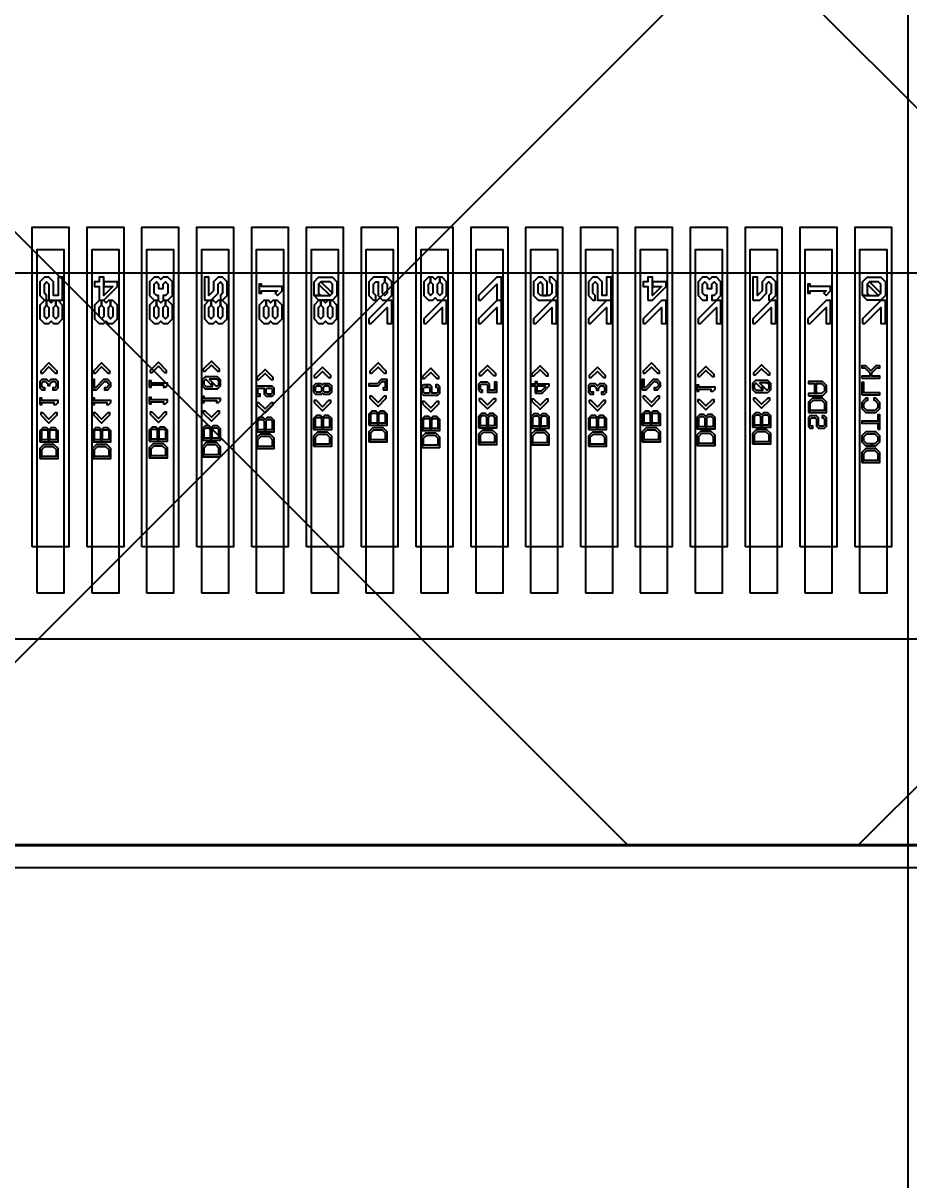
# Model space of a CAD drawing. Header units: millimetres. Extents: x 1040 to 3675, y 249 to 975.
# Drawn here: x 3305.156 to 3307.094, y 854.471 to 857.002 of the extents above; entities that cross this region are included whole.
import ezdxf

# ---------------------------------------------------------------- set-up
doc = ezdxf.new("R2010")
doc.units = ezdxf.units.MM
doc.linetypes.add('CENTER', pattern=[50.8, 31.75, -6.35, 6.35, -6.35])
for name, color, linetype in [('BL', 6, 'Continuous'), ('dim', 3, 'Continuous'), ('FPC', 33, 'Continuous'), ('LCD', 5, 'Continuous')]:
    doc.layers.add(name, color=color, linetype=linetype)
doc.styles.add('DIM', font='techl___.ttf')
doc.styles.add('宋体', font='')
doc.styles.get('宋体').set_extended_font_data('SimSun')
doc.dimstyles.new('MODULE', dxfattribs={"dimscale": 0, "dimtxt": 1.5, "dimasz": 1.7, "dimexe": 0.3, "dimexo": 0.8, "dimgap": 0.2, "dimtad": 0, "dimzin": 3, "dimdsep": 46, "dimtxsty": '宋体', "dimcen": 1, "dimclrd": 3, "dimclre": 3, "dimclrt": 3, "dimazin": 0, "dimtfac": 1, "dimtmove": 0, "dimatfit": 0, "dimfxl": 1, "dimlwd": -1, "dimlwe": -1, "dimarcsym": 0})

# ---------------------------------------------------------------- blocks, each defined once
blk = doc.blocks.new('de')
at = {"layer": 'LCD', "color": 1}
blk.add_lwpolyline([(53.0447, 128.0883), (38.7164, 128.0883, 0.197623), (29.1945, 118.2785), (29.1945, 104.9381, 0.164832), (36.687, 96.1683), (55.0742, 96.1683, 0.164367), (62.5545, 104.908), (62.5545, 118.3087, 0.197153)], format="xyb", close=True, dxfattribs=at)
at = {"layer": 'LCD'}
for points in [[(43.9654, 96.3693), (43.9654, 97.0693), (44.0454, 97.0693), (44.0454, 96.3693), (43.9654, 96.3693)], [(44.0854, 96.3693), (44.0854, 97.0693), (44.1654, 97.0693), (44.1654, 96.3693), (44.0854, 96.3693)], [(44.2054, 96.3693), (44.2054, 97.0693), (44.2854, 97.0693), (44.2854, 96.3693), (44.2054, 96.3693)], [(44.3254, 96.3693), (44.3254, 97.0693), (44.4054, 97.0693), (44.4054, 96.3693), (44.3254, 96.3693)], [(44.4454, 96.3693), (44.4454, 97.0693), (44.5254, 97.0693), (44.5254, 96.3693), (44.4454, 96.3693)], [(44.5654, 96.3693), (44.5654, 97.0693), (44.6454, 97.0693), (44.6454, 96.3693), (44.5654, 96.3693)], [(44.6854, 96.3693), (44.6854, 97.0693), (44.7654, 97.0693), (44.7654, 96.3693), (44.6854, 96.3693)], [(44.8054, 96.3693), (44.8054, 97.0693), (44.8854, 97.0693), (44.8854, 96.3693), (44.8054, 96.3693)], [(44.9254, 96.3693), (44.9254, 97.0693), (45.0054, 97.0693), (45.0054, 96.3693), (44.9254, 96.3693)], [(45.0454, 96.3693), (45.0454, 97.0693), (45.1254, 97.0693), (45.1254, 96.3693), (45.0454, 96.3693)], [(45.1654, 96.3693), (45.1654, 97.0693), (45.2454, 97.0693), (45.2454, 96.3693), (45.1654, 96.3693)], [(45.2854, 96.3693), (45.2854, 97.0693), (45.3654, 97.0693), (45.3654, 96.3693), (45.2854, 96.3693)], [(45.4054, 96.3693), (45.4054, 97.0693), (45.4854, 97.0693), (45.4854, 96.3693), (45.4054, 96.3693)], [(45.5254, 96.3693), (45.5254, 97.0693), (45.6054, 97.0693), (45.6054, 96.3693), (45.5254, 96.3693)], [(45.6454, 96.3693), (45.6454, 97.0693), (45.7254, 97.0693), (45.7254, 96.3693), (45.6454, 96.3693)], [(45.7654, 96.3693), (45.7654, 97.0693), (45.8454, 97.0693), (45.8454, 96.3693), (45.7654, 96.3693)], [(43.9919, 96.9096), (43.9969, 96.9096), (43.9969, 96.9196), (43.9919, 96.9246), (43.9919, 96.9446), (43.9969, 96.9496), (44.0019, 96.9446), (44.0019, 96.9096), (44.0319, 96.9096), (44.0319, 96.9596), (44.0219, 96.9596), (44.0219, 96.9196), (44.0119, 96.9196), (44.0119, 96.9496), (44.0019, 96.9596), (43.9919, 96.9596), (43.9819, 96.9496), (43.9819, 96.9196), (43.9919, 96.9096)], [(44.1119, 96.9096), (44.1219, 96.9096), (44.1519, 96.9396), (44.1519, 96.9496), (44.1219, 96.9496), (44.1219, 96.9396), (44.1419, 96.9396), (44.1219, 96.9196), (44.1219, 96.9596), (44.1119, 96.9596), (44.1119, 96.9496), (44.1019, 96.9496), (44.1019, 96.9396), (44.1119, 96.9396), (44.1119, 96.9096)], [(44.2319, 96.9096), (44.2419, 96.9096), (44.2419, 96.9196), (44.2369, 96.9196), (44.2319, 96.9246), (44.2319, 96.9446), (44.2369, 96.9496), (44.2419, 96.9446), (44.2419, 96.9346), (44.2519, 96.9346), (44.2519, 96.9446), (44.2569, 96.9496), (44.2619, 96.9446), (44.2619, 96.9246), (44.2569, 96.9196), (44.2519, 96.9196), (44.2519, 96.9096), (44.2619, 96.9096), (44.2719, 96.9196), (44.2719, 96.9496), (44.2619, 96.9596), (44.2519, 96.9596), (44.2469, 96.9546), (44.2419, 96.9596), (44.2319, 96.9596), (44.2219, 96.9496), (44.2219, 96.9196), (44.2319, 96.9096)], [(44.3419, 96.9096), (44.3569, 96.9096), (44.3719, 96.9246), (44.3719, 96.9446), (44.3769, 96.9496), (44.3819, 96.9446), (44.3819, 96.9246), (44.3769, 96.9196), (44.3769, 96.9096), (44.3819, 96.9096), (44.3919, 96.9196), (44.3919, 96.9496), (44.3819, 96.9596), (44.3719, 96.9596), (44.3619, 96.9496), (44.3619, 96.9296), (44.3519, 96.9196), (44.3519, 96.9596), (44.3419, 96.9596), (44.3419, 96.9096)], [(44.5019, 96.9196), (44.5119, 96.9296), (44.5119, 96.9396), (44.4669, 96.9396), (44.4669, 96.9446), (44.4619, 96.9446), (44.4619, 96.9246), (44.4669, 96.9246), (44.4669, 96.9296), (44.5019, 96.9296), (44.4969, 96.9246), (44.5019, 96.9196)], [(44.5819, 96.9196), (44.5819, 96.9496), (44.5919, 96.9596), (44.6219, 96.9596), (44.6319, 96.9496), (44.6319, 96.9196), (44.6219, 96.9096), (44.5919, 96.9096), (44.5819, 96.9196), (44.6169, 96.9196), (44.6219, 96.9246), (44.6219, 96.9446), (44.6169, 96.9496), (44.5969, 96.9496), (44.5919, 96.9446), (44.5919, 96.9246), (44.5969, 96.9196), (44.5819, 96.9196)], [(44.6169, 96.9196), (44.6219, 96.9246), (44.5969, 96.9496), (44.5919, 96.9446), (44.6169, 96.9196)], [(44.7119, 96.9096), (44.7169, 96.9096), (44.7169, 96.9196), (44.7119, 96.9246), (44.7119, 96.9446), (44.7169, 96.9496), (44.7219, 96.9496), (44.7219, 96.9196), (44.7319, 96.9096), (44.7419, 96.9096), (44.7519, 96.9196), (44.7519, 96.9496), (44.7419, 96.9596), (44.7369, 96.9596), (44.7369, 96.9496), (44.7419, 96.9446), (44.7419, 96.9246), (44.7369, 96.9196), (44.7319, 96.9246), (44.7319, 96.9446), (44.7369, 96.9496), (44.7369, 96.9596), (44.7119, 96.9596), (44.7019, 96.9496), (44.7019, 96.9196), (44.7119, 96.9096)], [(44.8319, 96.9096), (44.8419, 96.9096), (44.8469, 96.9146), (44.8519, 96.9096), (44.8619, 96.9096), (44.8719, 96.9196), (44.8719, 96.9496), (44.8619, 96.9596), (44.8569, 96.9596), (44.8569, 96.9496), (44.8619, 96.9446), (44.8619, 96.9246), (44.8569, 96.9196), (44.8519, 96.9246), (44.8519, 96.9446), (44.8569, 96.9496), (44.8569, 96.9596), (44.8519, 96.9596), (44.8469, 96.9546), (44.8419, 96.9596), (44.8369, 96.9596), (44.8369, 96.9496), (44.8419, 96.9446), (44.8419, 96.9246), (44.8369, 96.9196), (44.8319, 96.9246), (44.8319, 96.9446), (44.8369, 96.9496), (44.8369, 96.9596), (44.8319, 96.9596), (44.8219, 96.9496), (44.8219, 96.9196), (44.8319, 96.9096)], [(44.9419, 96.9096), (44.9469, 96.9096), (44.9819, 96.9446), (44.9819, 96.9096), (44.9919, 96.9096), (44.9919, 96.9596), (44.9819, 96.9596), (44.9419, 96.9196), (44.9419, 96.9096)], [(45.0719, 96.9096), (45.1019, 96.9096), (45.1119, 96.9196), (45.1119, 96.9496), (45.1019, 96.9596), (45.0969, 96.9596), (45.0969, 96.9496), (45.1019, 96.9446), (45.1019, 96.9246), (45.0969, 96.9196), (45.0769, 96.9196), (45.0719, 96.9246), (45.0719, 96.9446), (45.0769, 96.9496), (45.0819, 96.9446), (45.0819, 96.9196), (45.0919, 96.9196), (45.0919, 96.9496), (45.0819, 96.9596), (45.0719, 96.9596), (45.0619, 96.9496), (45.0619, 96.9196), (45.0719, 96.9096)], [(45.1919, 96.9096), (45.1969, 96.9096), (45.1969, 96.9196), (45.1919, 96.9246), (45.1919, 96.9446), (45.1969, 96.9496), (45.2019, 96.9446), (45.2019, 96.9096), (45.2319, 96.9096), (45.2319, 96.9596), (45.2219, 96.9596), (45.2219, 96.9196), (45.2119, 96.9196), (45.2119, 96.9496), (45.2019, 96.9596), (45.1919, 96.9596), (45.1819, 96.9496), (45.1819, 96.9196), (45.1919, 96.9096)], [(45.3119, 96.9096), (45.3219, 96.9096), (45.3519, 96.9396), (45.3519, 96.9496), (45.3219, 96.9496), (45.3219, 96.9396), (45.3419, 96.9396), (45.3219, 96.9196), (45.3219, 96.9596), (45.3119, 96.9596), (45.3119, 96.9496), (45.3019, 96.9496), (45.3019, 96.9396), (45.3119, 96.9396), (45.3119, 96.9096)], [(45.4319, 96.9096), (45.4419, 96.9096), (45.4419, 96.9196), (45.4369, 96.9196), (45.4319, 96.9246), (45.4319, 96.9446), (45.4369, 96.9496), (45.4419, 96.9446), (45.4419, 96.9346), (45.4519, 96.9346), (45.4519, 96.9446), (45.4569, 96.9496), (45.4619, 96.9446), (45.4619, 96.9246), (45.4569, 96.9196), (45.4519, 96.9196), (45.4519, 96.9096), (45.4619, 96.9096), (45.4719, 96.9196), (45.4719, 96.9496), (45.4619, 96.9596), (45.4519, 96.9596), (45.4469, 96.9546), (45.4419, 96.9596), (45.4319, 96.9596), (45.4219, 96.9496), (45.4219, 96.9196), (45.4319, 96.9096)], [(45.5419, 96.9096), (45.5569, 96.9096), (45.5719, 96.9246), (45.5719, 96.9446), (45.5769, 96.9496), (45.5819, 96.9446), (45.5819, 96.9246), (45.5769, 96.9196), (45.5769, 96.9096), (45.5819, 96.9096), (45.5919, 96.9196), (45.5919, 96.9496), (45.5819, 96.9596), (45.5719, 96.9596), (45.5619, 96.9496), (45.5619, 96.9296), (45.5519, 96.9196), (45.5519, 96.9596), (45.5419, 96.9596), (45.5419, 96.9096)], [(45.7019, 96.9196), (45.7119, 96.9296), (45.7119, 96.9396), (45.6669, 96.9396), (45.6669, 96.9446), (45.6619, 96.9446), (45.6619, 96.9246), (45.6669, 96.9246), (45.6669, 96.9296), (45.7019, 96.9296), (45.6969, 96.9246), (45.7019, 96.9196)], [(45.7819, 96.9196), (45.7819, 96.9496), (45.7919, 96.9596), (45.8219, 96.9596), (45.8319, 96.9496), (45.8319, 96.9196), (45.8219, 96.9096), (45.7919, 96.9096), (45.7819, 96.9196), (45.8169, 96.9196), (45.8219, 96.9246), (45.8219, 96.9446), (45.8169, 96.9496), (45.7969, 96.9496), (45.7919, 96.9446), (45.7919, 96.9246), (45.7969, 96.9196), (45.7819, 96.9196)], [(45.8169, 96.9196), (45.8219, 96.9246), (45.7969, 96.9496), (45.7919, 96.9446), (45.8169, 96.9196)], [(43.9919, 96.8586), (44.0019, 96.8586), (44.0069, 96.8636), (44.0119, 96.8586), (44.0219, 96.8586), (44.0319, 96.8686), (44.0319, 96.8986), (44.0219, 96.9086), (44.0169, 96.9086), (44.0169, 96.8986), (44.0219, 96.8936), (44.0219, 96.8736), (44.0169, 96.8686), (44.0119, 96.8736), (44.0119, 96.8936), (44.0169, 96.8986), (44.0169, 96.9086), (44.0119, 96.9086), (44.0069, 96.9036), (44.0019, 96.9086), (43.9969, 96.9086), (43.9969, 96.8986), (44.0019, 96.8936), (44.0019, 96.8736), (43.9969, 96.8686), (43.9919, 96.8736), (43.9919, 96.8936), (43.9969, 96.8986), (43.9969, 96.9086), (43.9919, 96.9086), (43.9819, 96.8986), (43.9819, 96.8686), (43.9919, 96.8586)], [(44.1119, 96.8586), (44.1219, 96.8586), (44.1269, 96.8636), (44.1319, 96.8586), (44.1419, 96.8586), (44.1519, 96.8686), (44.1519, 96.8986), (44.1419, 96.9086), (44.1369, 96.9086), (44.1369, 96.8986), (44.1419, 96.8936), (44.1419, 96.8736), (44.1369, 96.8686), (44.1319, 96.8736), (44.1319, 96.8936), (44.1369, 96.8986), (44.1369, 96.9086), (44.1319, 96.9086), (44.1269, 96.9036), (44.1219, 96.9086), (44.1169, 96.9086), (44.1169, 96.8986), (44.1219, 96.8936), (44.1219, 96.8736), (44.1169, 96.8686), (44.1119, 96.8736), (44.1119, 96.8936), (44.1169, 96.8986), (44.1169, 96.9086), (44.1119, 96.9086), (44.1019, 96.8986), (44.1019, 96.8686), (44.1119, 96.8586)], [(44.2319, 96.8586), (44.2419, 96.8586), (44.2469, 96.8636), (44.2519, 96.8586), (44.2619, 96.8586), (44.2719, 96.8686), (44.2719, 96.8986), (44.2619, 96.9086), (44.2569, 96.9086), (44.2569, 96.8986), (44.2619, 96.8936), (44.2619, 96.8736), (44.2569, 96.8686), (44.2519, 96.8736), (44.2519, 96.8936), (44.2569, 96.8986), (44.2569, 96.9086), (44.2519, 96.9086), (44.2469, 96.9036), (44.2419, 96.9086), (44.2369, 96.9086), (44.2369, 96.8986), (44.2419, 96.8936), (44.2419, 96.8736), (44.2369, 96.8686), (44.2319, 96.8736), (44.2319, 96.8936), (44.2369, 96.8986), (44.2369, 96.9086), (44.2319, 96.9086), (44.2219, 96.8986), (44.2219, 96.8686), (44.2319, 96.8586)], [(44.3519, 96.8586), (44.3619, 96.8586), (44.3669, 96.8636), (44.3719, 96.8586), (44.3819, 96.8586), (44.3919, 96.8686), (44.3919, 96.8986), (44.3819, 96.9086), (44.3769, 96.9086), (44.3769, 96.8986), (44.3819, 96.8936), (44.3819, 96.8736), (44.3769, 96.8686), (44.3719, 96.8736), (44.3719, 96.8936), (44.3769, 96.8986), (44.3769, 96.9086), (44.3719, 96.9086), (44.3669, 96.9036), (44.3619, 96.9086), (44.3569, 96.9086), (44.3569, 96.8986), (44.3619, 96.8936), (44.3619, 96.8736), (44.3569, 96.8686), (44.3519, 96.8736), (44.3519, 96.8936), (44.3569, 96.8986), (44.3569, 96.9086), (44.3519, 96.9086), (44.3419, 96.8986), (44.3419, 96.8686), (44.3519, 96.8586)], [(44.4719, 96.8586), (44.4819, 96.8586), (44.4869, 96.8636), (44.4919, 96.8586), (44.5019, 96.8586), (44.5119, 96.8686), (44.5119, 96.8986), (44.5019, 96.9086), (44.4969, 96.9086), (44.4969, 96.8986), (44.5019, 96.8936), (44.5019, 96.8736), (44.4969, 96.8686), (44.4919, 96.8736), (44.4919, 96.8936), (44.4969, 96.8986), (44.4969, 96.9086), (44.4919, 96.9086), (44.4869, 96.9036), (44.4819, 96.9086), (44.4769, 96.9086), (44.4769, 96.8986), (44.4819, 96.8936), (44.4819, 96.8736), (44.4769, 96.8686), (44.4719, 96.8736), (44.4719, 96.8936), (44.4769, 96.8986), (44.4769, 96.9086), (44.4719, 96.9086), (44.4619, 96.8986), (44.4619, 96.8686), (44.4719, 96.8586)], [(44.5919, 96.8586), (44.6019, 96.8586), (44.6069, 96.8636), (44.6119, 96.8586), (44.6219, 96.8586), (44.6319, 96.8686), (44.6319, 96.8986), (44.6219, 96.9086), (44.6169, 96.9086), (44.6169, 96.8986), (44.6219, 96.8936), (44.6219, 96.8736), (44.6169, 96.8686), (44.6119, 96.8736), (44.6119, 96.8936), (44.6169, 96.8986), (44.6169, 96.9086), (44.6119, 96.9086), (44.6069, 96.9036), (44.6019, 96.9086), (44.5969, 96.9086), (44.5969, 96.8986), (44.6019, 96.8936), (44.6019, 96.8736), (44.5969, 96.8686), (44.5919, 96.8736), (44.5919, 96.8936), (44.5969, 96.8986), (44.5969, 96.9086), (44.5919, 96.9086), (44.5819, 96.8986), (44.5819, 96.8686), (44.5919, 96.8586)], [(44.7019, 96.8586), (44.7069, 96.8586), (44.7419, 96.8936), (44.7419, 96.8586), (44.7519, 96.8586), (44.7519, 96.9086), (44.7419, 96.9086), (44.7019, 96.8686), (44.7019, 96.8586)], [(44.8219, 96.8586), (44.8269, 96.8586), (44.8619, 96.8936), (44.8619, 96.8586), (44.8719, 96.8586), (44.8719, 96.9086), (44.8619, 96.9086), (44.8219, 96.8686), (44.8219, 96.8586)], [(44.9419, 96.8586), (44.9469, 96.8586), (44.9819, 96.8936), (44.9819, 96.8586), (44.9919, 96.8586), (44.9919, 96.9086), (44.9819, 96.9086), (44.9419, 96.8686), (44.9419, 96.8586)], [(45.0619, 96.8586), (45.0669, 96.8586), (45.1019, 96.8936), (45.1019, 96.8586), (45.1119, 96.8586), (45.1119, 96.9086), (45.1019, 96.9086), (45.0619, 96.8686), (45.0619, 96.8586)], [(45.1819, 96.8586), (45.1869, 96.8586), (45.2219, 96.8936), (45.2219, 96.8586), (45.2319, 96.8586), (45.2319, 96.9086), (45.2219, 96.9086), (45.1819, 96.8686), (45.1819, 96.8586)], [(45.3019, 96.8586), (45.3069, 96.8586), (45.3419, 96.8936), (45.3419, 96.8586), (45.3519, 96.8586), (45.3519, 96.9086), (45.3419, 96.9086), (45.3019, 96.8686), (45.3019, 96.8586)], [(45.4219, 96.8586), (45.4269, 96.8586), (45.4619, 96.8936), (45.4619, 96.8586), (45.4719, 96.8586), (45.4719, 96.9086), (45.4619, 96.9086), (45.4219, 96.8686), (45.4219, 96.8586)], [(45.5419, 96.8586), (45.5469, 96.8586), (45.5819, 96.8936), (45.5819, 96.8586), (45.5919, 96.8586), (45.5919, 96.9086), (45.5819, 96.9086), (45.5419, 96.8686), (45.5419, 96.8586)], [(45.6619, 96.8586), (45.6669, 96.8586), (45.7019, 96.8936), (45.7019, 96.8586), (45.7119, 96.8586), (45.7119, 96.9086), (45.7019, 96.9086), (45.6619, 96.8686), (45.6619, 96.8586)], [(45.7819, 96.8586), (45.7869, 96.8586), (45.8219, 96.8936), (45.8219, 96.8586), (45.8319, 96.8586), (45.8319, 96.9086), (45.8219, 96.9086), (45.7819, 96.8686), (45.7819, 96.8586)], [(43.9839, 96.7498), (43.9884, 96.7498), (44.0019, 96.7633), (44.0152, 96.7498), (44.0197, 96.7498), (44.0197, 96.7543), (44.0019, 96.7721), (43.9839, 96.7543), (43.9839, 96.7498)], [(44.0992, 96.7498), (44.1037, 96.7498), (44.1172, 96.7633), (44.1304, 96.7498), (44.1349, 96.7498), (44.1349, 96.7543), (44.1172, 96.7721), (44.0992, 96.7543), (44.0992, 96.7498)], [(44.2232, 96.7513), (44.2277, 96.7513), (44.2412, 96.7648), (44.2544, 96.7513), (44.2589, 96.7513), (44.2589, 96.7558), (44.2412, 96.7736), (44.2232, 96.7558), (44.2232, 96.7513)], [(44.3392, 96.7538), (44.3437, 96.7538), (44.3572, 96.7673), (44.3704, 96.7538), (44.3749, 96.7538), (44.3749, 96.7583), (44.3572, 96.7761), (44.3392, 96.7583), (44.3392, 96.7538)], [(44.5824, 96.7403), (44.5869, 96.7403), (44.6004, 96.7536), (44.6137, 96.7403), (44.6182, 96.7403), (44.6182, 96.7448), (44.6004, 96.7626), (44.5824, 96.7448), (44.5824, 96.7403)], [(44.7039, 96.7498), (44.7084, 96.7498), (44.7219, 96.7631), (44.7352, 96.7498), (44.7397, 96.7498), (44.7397, 96.7543), (44.7219, 96.7721), (44.7039, 96.7543), (44.7039, 96.7498)], [(44.9434, 96.7443), (44.9479, 96.7443), (44.9614, 96.7576), (44.9747, 96.7443), (44.9792, 96.7443), (44.9792, 96.7488), (44.9614, 96.7666), (44.9434, 96.7488), (44.9434, 96.7443)], [(45.0584, 96.7436), (45.0629, 96.7436), (45.0764, 96.7568), (45.0897, 96.7436), (45.0942, 96.7436), (45.0942, 96.7481), (45.0764, 96.7658), (45.0584, 96.7481), (45.0584, 96.7436)], [(45.1839, 96.7403), (45.1884, 96.7403), (45.2019, 96.7536), (45.2152, 96.7403), (45.2197, 96.7403), (45.2197, 96.7448), (45.2019, 96.7626), (45.1839, 96.7448), (45.1839, 96.7403)], [(45.3017, 96.7498), (45.3062, 96.7498), (45.3197, 96.7631), (45.3329, 96.7498), (45.3374, 96.7498), (45.3374, 96.7543), (45.3197, 96.7721), (45.3017, 96.7543), (45.3017, 96.7498)], [(45.4212, 96.7421), (45.4257, 96.7421), (45.4392, 96.7553), (45.4524, 96.7421), (45.4569, 96.7421), (45.4569, 96.7466), (45.4392, 96.7643), (45.4212, 96.7466), (45.4212, 96.7421)], [(45.5429, 96.7458), (45.5474, 96.7458), (45.5609, 96.7591), (45.5742, 96.7458), (45.5787, 96.7458), (45.5787, 96.7503), (45.5609, 96.7681), (45.5429, 96.7503), (45.5429, 96.7458)], [(45.7799, 96.7388), (45.8199, 96.7388), (45.8199, 96.7433), (45.8019, 96.7433), (45.8019, 96.7501), (45.8132, 96.7611), (45.8199, 96.7611), (45.8199, 96.7656), (45.8109, 96.7656), (45.7999, 96.7546), (45.7887, 96.7656), (45.7799, 96.7656), (45.7799, 96.7611), (45.7864, 96.7611), (45.7977, 96.7501), (45.7977, 96.7433), (45.7799, 96.7433), (45.7799, 96.7388)], [(43.9862, 96.7133), (43.9929, 96.7133), (43.9929, 96.7178), (43.9884, 96.7178), (43.9862, 96.7201), (43.9862, 96.7288), (43.9884, 96.7311), (43.9952, 96.7311), (43.9997, 96.7266), (43.9997, 96.7223), (44.0039, 96.7223), (44.0039, 96.7266), (44.0084, 96.7311), (44.0152, 96.7311), (44.0174, 96.7288), (44.0174, 96.7201), (44.0152, 96.7178), (44.0107, 96.7178), (44.0107, 96.7133), (44.0174, 96.7133), (44.0219, 96.7178), (44.0219, 96.7311), (44.0174, 96.7356), (44.0062, 96.7356), (44.0019, 96.7311), (43.9974, 96.7356), (43.9862, 96.7356), (43.9819, 96.7311), (43.9819, 96.7178), (43.9862, 96.7133)], [(44.0972, 96.7133), (44.1059, 96.7133), (44.1237, 96.7311), (44.1282, 96.7311), (44.1327, 96.7266), (44.1327, 96.7223), (44.1282, 96.7178), (44.1237, 96.7178), (44.1237, 96.7133), (44.1304, 96.7133), (44.1372, 96.7201), (44.1372, 96.7288), (44.1304, 96.7356), (44.1214, 96.7356), (44.1037, 96.7178), (44.1014, 96.7178), (44.1014, 96.7356), (44.0972, 96.7356), (44.0972, 96.7133)], [(44.3372, 96.7218), (44.3437, 96.7151), (44.3704, 96.7151), (44.3772, 96.7218), (44.3772, 96.7351), (44.3727, 96.7396), (44.3727, 96.7241), (44.3687, 96.7201), (44.3592, 96.7296), (44.3592, 96.7196), (44.3459, 96.7196), (44.3414, 96.7241), (44.3414, 96.7328), (44.3449, 96.7363), (44.3592, 96.7218), (44.3592, 96.7296), (44.3537, 96.7351), (44.3537, 96.7373), (44.3682, 96.7373), (44.3727, 96.7328), (44.3727, 96.7396), (44.3704, 96.7418), (44.3437, 96.7418), (44.3372, 96.7351), (44.3372, 96.7218)], [(44.4569, 96.7356), (44.4614, 96.7356), (44.4749, 96.7488), (44.4882, 96.7356), (44.4927, 96.7356), (44.4927, 96.7401), (44.4749, 96.7578), (44.4569, 96.7401), (44.4569, 96.7356)], [(44.7329, 96.7133), (44.7419, 96.7133), (44.7419, 96.7356), (44.7284, 96.7356), (44.7197, 96.7266), (44.7019, 96.7266), (44.7019, 96.7221), (44.7219, 96.7221), (44.7307, 96.7311), (44.7374, 96.7311), (44.7374, 96.7178), (44.7329, 96.7178), (44.7329, 96.7133)], [(44.8192, 96.7381), (44.8237, 96.7381), (44.8372, 96.7513), (44.8504, 96.7381), (44.8549, 96.7381), (44.8549, 96.7426), (44.8372, 96.7603), (44.8192, 96.7426), (44.8192, 96.7381)], [(45.2997, 96.7133), (45.3084, 96.7133), (45.3262, 96.7311), (45.3307, 96.7311), (45.3352, 96.7266), (45.3352, 96.7221), (45.3307, 96.7178), (45.3262, 96.7178), (45.3262, 96.7133), (45.3329, 96.7133), (45.3397, 96.7201), (45.3397, 96.7288), (45.3329, 96.7356), (45.3239, 96.7356), (45.3062, 96.7178), (45.3039, 96.7178), (45.3039, 96.7356), (45.2997, 96.7356), (45.2997, 96.7133)], [(44.2212, 96.7193), (44.2254, 96.7193), (44.2254, 96.7238), (44.2522, 96.7238), (44.2522, 96.7193), (44.2567, 96.7193), (44.2612, 96.7238), (44.2612, 96.7281), (44.2254, 96.7281), (44.2254, 96.7326), (44.2212, 96.7326), (44.2212, 96.7193)], [(44.4592, 96.6991), (44.4637, 96.6991), (44.4637, 96.7036), (44.4614, 96.7036), (44.4592, 96.7058), (44.4592, 96.7146), (44.4614, 96.7168), (44.4727, 96.7168), (44.4727, 96.7036), (44.4769, 96.6991), (44.4859, 96.6991), (44.4859, 96.7036), (44.4792, 96.7036), (44.4769, 96.7058), (44.4769, 96.7146), (44.4792, 96.7168), (44.4882, 96.7168), (44.4904, 96.7146), (44.4904, 96.7058), (44.4882, 96.7036), (44.4859, 96.7036), (44.4859, 96.6991), (44.4904, 96.6991), (44.4949, 96.7036), (44.4949, 96.7168), (44.4904, 96.7213), (44.4592, 96.7213), (44.4549, 96.7168), (44.4549, 96.7036), (44.4592, 96.6991)], [(44.5804, 96.7083), (44.5847, 96.7038), (44.5982, 96.7038), (44.6004, 96.7061), (44.6024, 96.7038), (44.6159, 96.7038), (44.6204, 96.7083), (44.6204, 96.7216), (44.6159, 96.7261), (44.6092, 96.7261), (44.6092, 96.7216), (44.6137, 96.7216), (44.6159, 96.7193), (44.6159, 96.7106), (44.6137, 96.7083), (44.6047, 96.7083), (44.6024, 96.7106), (44.6024, 96.7193), (44.6047, 96.7216), (44.6092, 96.7216), (44.6092, 96.7261), (44.6024, 96.7261), (44.6004, 96.7238), (44.5982, 96.7261), (44.5914, 96.7261), (44.5914, 96.7216), (44.5959, 96.7216), (44.5982, 96.7193), (44.5982, 96.7106), (44.5959, 96.7083), (44.5869, 96.7083), (44.5847, 96.7106), (44.5847, 96.7193), (44.5869, 96.7216), (44.5914, 96.7216), (44.5914, 96.7261), (44.5847, 96.7261), (44.5804, 96.7216), (44.5804, 96.7083)], [(44.8172, 96.7061), (44.8214, 96.7016), (44.8527, 96.7016), (44.8572, 96.7061), (44.8572, 96.7193), (44.8527, 96.7238), (44.8482, 96.7238), (44.8482, 96.7193), (44.8504, 96.7193), (44.8527, 96.7171), (44.8527, 96.7083), (44.8504, 96.7061), (44.8392, 96.7061), (44.8392, 96.7193), (44.8349, 96.7238), (44.8282, 96.7238), (44.8282, 96.7193), (44.8327, 96.7193), (44.8349, 96.7171), (44.8349, 96.7083), (44.8327, 96.7061), (44.8237, 96.7061), (44.8214, 96.7083), (44.8214, 96.7171), (44.8237, 96.7193), (44.8282, 96.7193), (44.8282, 96.7238), (44.8214, 96.7238), (44.8172, 96.7193), (44.8172, 96.7061)], [(44.9414, 96.7123), (44.9457, 96.7078), (44.9502, 96.7078), (44.9502, 96.7123), (44.9479, 96.7123), (44.9457, 96.7146), (44.9457, 96.7233), (44.9479, 96.7256), (44.9592, 96.7256), (44.9614, 96.7233), (44.9614, 96.7078), (44.9814, 96.7078), (44.9814, 96.7301), (44.9769, 96.7301), (44.9769, 96.7123), (44.9657, 96.7123), (44.9657, 96.7256), (44.9614, 96.7301), (44.9457, 96.7301), (44.9414, 96.7256), (44.9414, 96.7123)], [(45.0652, 96.7058), (45.0807, 96.7058), (45.0964, 96.7216), (45.0964, 96.7258), (45.0697, 96.7258), (45.0697, 96.7303), (45.0652, 96.7303), (45.0652, 96.7258), (45.0564, 96.7258), (45.0564, 96.7216), (45.0652, 96.7216), (45.0652, 96.7103), (45.0697, 96.7103), (45.0697, 96.7216), (45.0874, 96.7216), (45.0874, 96.7193), (45.0784, 96.7103), (45.0652, 96.7103), (45.0652, 96.7058)], [(45.1862, 96.7038), (45.1929, 96.7038), (45.1929, 96.7083), (45.1884, 96.7083), (45.1862, 96.7106), (45.1862, 96.7193), (45.1884, 96.7216), (45.1952, 96.7216), (45.1997, 96.7171), (45.1997, 96.7126), (45.2039, 96.7126), (45.2039, 96.7171), (45.2084, 96.7216), (45.2152, 96.7216), (45.2174, 96.7193), (45.2174, 96.7106), (45.2152, 96.7083), (45.2107, 96.7083), (45.2107, 96.7038), (45.2174, 96.7038), (45.2219, 96.7083), (45.2219, 96.7216), (45.2174, 96.7261), (45.2062, 96.7261), (45.2019, 96.7216), (45.1974, 96.7261), (45.1862, 96.7261), (45.1819, 96.7216), (45.1819, 96.7083), (45.1862, 96.7038)], [(45.4192, 96.7101), (45.4234, 96.7101), (45.4234, 96.7143), (45.4502, 96.7143), (45.4502, 96.7101), (45.4547, 96.7101), (45.4592, 96.7143), (45.4592, 96.7188), (45.4234, 96.7188), (45.4234, 96.7233), (45.4192, 96.7233), (45.4192, 96.7101)], [(45.5409, 96.7138), (45.5474, 96.7071), (45.5742, 96.7071), (45.5809, 96.7138), (45.5809, 96.7271), (45.5764, 96.7316), (45.5764, 96.7161), (45.5724, 96.7121), (45.5629, 96.7216), (45.5629, 96.7116), (45.5497, 96.7116), (45.5452, 96.7161), (45.5452, 96.7248), (45.5487, 96.7281), (45.5629, 96.7138), (45.5629, 96.7216), (45.5574, 96.7271), (45.5574, 96.7293), (45.5719, 96.7293), (45.5764, 96.7248), (45.5764, 96.7316), (45.5742, 96.7338), (45.5474, 96.7338), (45.5409, 96.7271), (45.5409, 96.7138)], [(45.6632, 96.7003), (45.6942, 96.7003), (45.7032, 96.7091), (45.7032, 96.7226), (45.6942, 96.7313), (45.6632, 96.7313), (45.6632, 96.7271), (45.6764, 96.7271), (45.6764, 96.7048), (45.6809, 96.7048), (45.6809, 96.7271), (45.6919, 96.7271), (45.6987, 96.7203), (45.6987, 96.7113), (45.6919, 96.7048), (45.6632, 96.7048), (45.6632, 96.7003)], [(45.7799, 96.7023), (45.8199, 96.7023), (45.8199, 96.7068), (45.7842, 96.7068), (45.7842, 96.7291), (45.7799, 96.7291), (45.7799, 96.7023)], [(43.9819, 96.6813), (43.9862, 96.6813), (43.9862, 96.6856), (44.0129, 96.6856), (44.0129, 96.6813), (44.0174, 96.6813), (44.0219, 96.6856), (44.0219, 96.6901), (43.9862, 96.6901), (43.9862, 96.6946), (43.9819, 96.6946), (43.9819, 96.6813)], [(44.0972, 96.6813), (44.1014, 96.6813), (44.1014, 96.6856), (44.1282, 96.6856), (44.1282, 96.6813), (44.1327, 96.6813), (44.1372, 96.6856), (44.1372, 96.6901), (44.1014, 96.6901), (44.1014, 96.6946), (44.0972, 96.6946), (44.0972, 96.6813)], [(44.2212, 96.6828), (44.2254, 96.6828), (44.2254, 96.6871), (44.2522, 96.6871), (44.2522, 96.6828), (44.2567, 96.6828), (44.2612, 96.6871), (44.2612, 96.6916), (44.2254, 96.6916), (44.2254, 96.6961), (44.2212, 96.6961), (44.2212, 96.6828)], [(44.3372, 96.6853), (44.3414, 96.6853), (44.3414, 96.6896), (44.3682, 96.6896), (44.3682, 96.6853), (44.3727, 96.6853), (44.3772, 96.6896), (44.3772, 96.6941), (44.3414, 96.6941), (44.3414, 96.6986), (44.3372, 96.6986), (44.3372, 96.6853)], [(44.4569, 96.6803), (44.4749, 96.6626), (44.4927, 96.6803), (44.4927, 96.6848), (44.4882, 96.6848), (44.4749, 96.6713), (44.4614, 96.6848), (44.4569, 96.6848), (44.4569, 96.6803)], [(44.5824, 96.6851), (44.6004, 96.6673), (44.6182, 96.6851), (44.6182, 96.6896), (44.6137, 96.6896), (44.6004, 96.6761), (44.5869, 96.6896), (44.5824, 96.6896), (44.5824, 96.6851)], [(44.7039, 96.6946), (44.7219, 96.6768), (44.7397, 96.6946), (44.7397, 96.6991), (44.7352, 96.6991), (44.7219, 96.6856), (44.7084, 96.6991), (44.7039, 96.6991), (44.7039, 96.6946)], [(44.8192, 96.6828), (44.8372, 96.6651), (44.8549, 96.6828), (44.8549, 96.6873), (44.8504, 96.6873), (44.8372, 96.6738), (44.8237, 96.6873), (44.8192, 96.6873), (44.8192, 96.6828)], [(44.9434, 96.6891), (44.9614, 96.6713), (44.9792, 96.6891), (44.9792, 96.6936), (44.9747, 96.6936), (44.9614, 96.6801), (44.9479, 96.6936), (44.9434, 96.6936), (44.9434, 96.6891)], [(45.0584, 96.6883), (45.0764, 96.6706), (45.0942, 96.6883), (45.0942, 96.6928), (45.0897, 96.6928), (45.0764, 96.6793), (45.0629, 96.6928), (45.0584, 96.6928), (45.0584, 96.6883)], [(45.1839, 96.6851), (45.2019, 96.6673), (45.2197, 96.6851), (45.2197, 96.6896), (45.2152, 96.6896), (45.2019, 96.6761), (45.1884, 96.6896), (45.1839, 96.6896), (45.1839, 96.6851)], [(45.3017, 96.6946), (45.3197, 96.6768), (45.3374, 96.6946), (45.3374, 96.6991), (45.3329, 96.6991), (45.3197, 96.6856), (45.3062, 96.6991), (45.3017, 96.6991), (45.3017, 96.6946)], [(45.4212, 96.6868), (45.4392, 96.6691), (45.4569, 96.6868), (45.4569, 96.6913), (45.4524, 96.6913), (45.4392, 96.6778), (45.4257, 96.6913), (45.4212, 96.6913), (45.4212, 96.6868)], [(45.5429, 96.6906), (45.5609, 96.6728), (45.5787, 96.6906), (45.5787, 96.6951), (45.5742, 96.6951), (45.5609, 96.6816), (45.5474, 96.6951), (45.5429, 96.6951), (45.5429, 96.6906)], [(45.6632, 96.6638), (45.7032, 96.6638), (45.7032, 96.6861), (45.6942, 96.6948), (45.6719, 96.6948), (45.6632, 96.6861), (45.6632, 96.6681), (45.6674, 96.6681), (45.6674, 96.6838), (45.6742, 96.6903), (45.6919, 96.6903), (45.6987, 96.6838), (45.6987, 96.6681), (45.6632, 96.6681), (45.6632, 96.6638)], [(45.7799, 96.6726), (45.7887, 96.6636), (45.8109, 96.6636), (45.8199, 96.6726), (45.8199, 96.6858), (45.8109, 96.6948), (45.8064, 96.6948), (45.8064, 96.6903), (45.8087, 96.6903), (45.8154, 96.6836), (45.8154, 96.6748), (45.8087, 96.6681), (45.7909, 96.6681), (45.7842, 96.6748), (45.7842, 96.6836), (45.7909, 96.6903), (45.7932, 96.6903), (45.7932, 96.6948), (45.7887, 96.6948), (45.7799, 96.6858), (45.7799, 96.6726)], [(43.9839, 96.6581), (44.0019, 96.6403), (44.0197, 96.6581), (44.0197, 96.6626), (44.0152, 96.6626), (44.0019, 96.6491), (43.9884, 96.6626), (43.9839, 96.6626), (43.9839, 96.6581)], [(44.0992, 96.6581), (44.1172, 96.6403), (44.1349, 96.6581), (44.1349, 96.6626), (44.1304, 96.6626), (44.1172, 96.6491), (44.1037, 96.6626), (44.0992, 96.6626), (44.0992, 96.6581)], [(44.2232, 96.6596), (44.2412, 96.6418), (44.2589, 96.6596), (44.2589, 96.6641), (44.2544, 96.6641), (44.2412, 96.6506), (44.2277, 96.6641), (44.2232, 96.6641), (44.2232, 96.6596)], [(44.3392, 96.6621), (44.3572, 96.6443), (44.3749, 96.6621), (44.3749, 96.6666), (44.3704, 96.6666), (44.3572, 96.6531), (44.3437, 96.6666), (44.3392, 96.6666), (44.3392, 96.6621)], [(44.7019, 96.6358), (44.7419, 96.6358), (44.7419, 96.6601), (44.7352, 96.6668), (44.7262, 96.6668), (44.7219, 96.6623), (44.7174, 96.6668), (44.7084, 96.6668), (44.7019, 96.6601), (44.7019, 96.6401), (44.7062, 96.6401), (44.7062, 96.6591), (44.7097, 96.6623), (44.7162, 96.6623), (44.7197, 96.6591), (44.7197, 96.6401), (44.7239, 96.6401), (44.7239, 96.6591), (44.7274, 96.6623), (44.7339, 96.6623), (44.7374, 96.6591), (44.7374, 96.6401), (44.7019, 96.6401), (44.7019, 96.6358)], [(44.9414, 96.6303), (44.9814, 96.6303), (44.9814, 96.6546), (44.9747, 96.6613), (44.9657, 96.6613), (44.9614, 96.6568), (44.9569, 96.6613), (44.9479, 96.6613), (44.9414, 96.6546), (44.9414, 96.6346), (44.9457, 96.6346), (44.9457, 96.6536), (44.9492, 96.6568), (44.9557, 96.6568), (44.9592, 96.6536), (44.9592, 96.6346), (44.9634, 96.6346), (44.9634, 96.6536), (44.9669, 96.6568), (44.9734, 96.6568), (44.9769, 96.6536), (44.9769, 96.6346), (44.9414, 96.6346), (44.9414, 96.6303)], [(45.0564, 96.6296), (45.0964, 96.6296), (45.0964, 96.6538), (45.0897, 96.6606), (45.0807, 96.6606), (45.0764, 96.6561), (45.0719, 96.6606), (45.0629, 96.6606), (45.0564, 96.6538), (45.0564, 96.6338), (45.0607, 96.6338), (45.0607, 96.6528), (45.0642, 96.6561), (45.0707, 96.6561), (45.0742, 96.6528), (45.0742, 96.6338), (45.0784, 96.6338), (45.0784, 96.6528), (45.0819, 96.6561), (45.0884, 96.6561), (45.0919, 96.6528), (45.0919, 96.6338), (45.0564, 96.6338), (45.0564, 96.6296)], [(45.2997, 96.6358), (45.3397, 96.6358), (45.3397, 96.6601), (45.3329, 96.6668), (45.3239, 96.6668), (45.3197, 96.6623), (45.3152, 96.6668), (45.3062, 96.6668), (45.2997, 96.6601), (45.2997, 96.6401), (45.3039, 96.6401), (45.3039, 96.6591), (45.3074, 96.6623), (45.3139, 96.6623), (45.3174, 96.6591), (45.3174, 96.6401), (45.3217, 96.6401), (45.3217, 96.6591), (45.3252, 96.6623), (45.3317, 96.6623), (45.3352, 96.6591), (45.3352, 96.6401), (45.2997, 96.6401), (45.2997, 96.6358)], [(45.5409, 96.6318), (45.5809, 96.6318), (45.5809, 96.6561), (45.5742, 96.6628), (45.5652, 96.6628), (45.5609, 96.6583), (45.5564, 96.6628), (45.5474, 96.6628), (45.5409, 96.6561), (45.5409, 96.6361), (45.5452, 96.6361), (45.5452, 96.6551), (45.5487, 96.6583), (45.5552, 96.6583), (45.5587, 96.6551), (45.5587, 96.6361), (45.5629, 96.6361), (45.5629, 96.6551), (45.5664, 96.6583), (45.5729, 96.6583), (45.5764, 96.6551), (45.5764, 96.6361), (45.5409, 96.6361), (45.5409, 96.6318)], [(44.3372, 96.6033), (44.3772, 96.6033), (44.3772, 96.6276), (44.3704, 96.6343), (44.3614, 96.6343), (44.3572, 96.6298), (44.3527, 96.6343), (44.3437, 96.6343), (44.3372, 96.6276), (44.3372, 96.6076), (44.3414, 96.6076), (44.3414, 96.6266), (44.3449, 96.6298), (44.3514, 96.6298), (44.3549, 96.6266), (44.3549, 96.6076), (44.3592, 96.6076), (44.3592, 96.6266), (44.3627, 96.6298), (44.3692, 96.6298), (44.3727, 96.6266), (44.3727, 96.6076), (44.3372, 96.6076), (44.3372, 96.6033)], [(44.4549, 96.6216), (44.4949, 96.6216), (44.4949, 96.6458), (44.4882, 96.6526), (44.4792, 96.6526), (44.4749, 96.6481), (44.4704, 96.6526), (44.4614, 96.6526), (44.4549, 96.6458), (44.4549, 96.6258), (44.4592, 96.6258), (44.4592, 96.6448), (44.4627, 96.6481), (44.4692, 96.6481), (44.4727, 96.6448), (44.4727, 96.6258), (44.4769, 96.6258), (44.4769, 96.6448), (44.4804, 96.6481), (44.4869, 96.6481), (44.4904, 96.6448), (44.4904, 96.6258), (44.4549, 96.6258), (44.4549, 96.6216)], [(44.5804, 96.6263), (44.6204, 96.6263), (44.6204, 96.6506), (44.6137, 96.6573), (44.6047, 96.6573), (44.6004, 96.6528), (44.5959, 96.6573), (44.5869, 96.6573), (44.5804, 96.6506), (44.5804, 96.6306), (44.5847, 96.6306), (44.5847, 96.6496), (44.5882, 96.6528), (44.5947, 96.6528), (44.5982, 96.6496), (44.5982, 96.6306), (44.6024, 96.6306), (44.6024, 96.6496), (44.6059, 96.6528), (44.6124, 96.6528), (44.6159, 96.6496), (44.6159, 96.6306), (44.5804, 96.6306), (44.5804, 96.6263)], [(44.8172, 96.6241), (44.8572, 96.6241), (44.8572, 96.6483), (44.8504, 96.6551), (44.8414, 96.6551), (44.8372, 96.6506), (44.8327, 96.6551), (44.8237, 96.6551), (44.8172, 96.6483), (44.8172, 96.6283), (44.8214, 96.6283), (44.8214, 96.6473), (44.8249, 96.6506), (44.8314, 96.6506), (44.8349, 96.6473), (44.8349, 96.6283), (44.8392, 96.6283), (44.8392, 96.6473), (44.8427, 96.6506), (44.8492, 96.6506), (44.8527, 96.6473), (44.8527, 96.6283), (44.8172, 96.6283), (44.8172, 96.6241)], [(45.1819, 96.6263), (45.2219, 96.6263), (45.2219, 96.6506), (45.2152, 96.6573), (45.2062, 96.6573), (45.2019, 96.6528), (45.1974, 96.6573), (45.1884, 96.6573), (45.1819, 96.6506), (45.1819, 96.6306), (45.1862, 96.6306), (45.1862, 96.6496), (45.1897, 96.6528), (45.1962, 96.6528), (45.1997, 96.6496), (45.1997, 96.6306), (45.2039, 96.6306), (45.2039, 96.6496), (45.2074, 96.6528), (45.2139, 96.6528), (45.2174, 96.6496), (45.2174, 96.6306), (45.1819, 96.6306), (45.1819, 96.6263)], [(45.4192, 96.6281), (45.4592, 96.6281), (45.4592, 96.6523), (45.4524, 96.6591), (45.4434, 96.6591), (45.4392, 96.6546), (45.4347, 96.6591), (45.4257, 96.6591), (45.4192, 96.6523), (45.4192, 96.6323), (45.4234, 96.6323), (45.4234, 96.6513), (45.4269, 96.6546), (45.4334, 96.6546), (45.4369, 96.6513), (45.4369, 96.6323), (45.4412, 96.6323), (45.4412, 96.6513), (45.4447, 96.6546), (45.4512, 96.6546), (45.4547, 96.6513), (45.4547, 96.6323), (45.4192, 96.6323), (45.4192, 96.6281)], [(45.6674, 96.6293), (45.6732, 96.6293), (45.6732, 96.6338), (45.6697, 96.6338), (45.6674, 96.6361), (45.6674, 96.6493), (45.6697, 96.6516), (45.6787, 96.6516), (45.6809, 96.6493), (45.6809, 96.6338), (45.6852, 96.6293), (45.6987, 96.6293), (45.7032, 96.6338), (45.7032, 96.6516), (45.6987, 96.6561), (45.6932, 96.6561), (45.6932, 96.6516), (45.6964, 96.6516), (45.6987, 96.6493), (45.6987, 96.6361), (45.6964, 96.6338), (45.6874, 96.6338), (45.6852, 96.6361), (45.6852, 96.6516), (45.6809, 96.6561), (45.6674, 96.6561), (45.6632, 96.6516), (45.6632, 96.6338), (45.6674, 96.6293)], [(45.8154, 96.6271), (45.8199, 96.6271), (45.8199, 96.6581), (45.8154, 96.6581), (45.8154, 96.6448), (45.7799, 96.6448), (45.7799, 96.6403), (45.8154, 96.6403), (45.8154, 96.6271)], [(43.9819, 96.5993), (44.0219, 96.5993), (44.0219, 96.6236), (44.0152, 96.6303), (44.0062, 96.6303), (44.0019, 96.6258), (43.9974, 96.6303), (43.9884, 96.6303), (43.9819, 96.6236), (43.9819, 96.6036), (43.9862, 96.6036), (43.9862, 96.6226), (43.9897, 96.6258), (43.9962, 96.6258), (43.9997, 96.6226), (43.9997, 96.6036), (44.0039, 96.6036), (44.0039, 96.6226), (44.0074, 96.6258), (44.0139, 96.6258), (44.0174, 96.6226), (44.0174, 96.6036), (43.9819, 96.6036), (43.9819, 96.5993)], [(44.0972, 96.5993), (44.1372, 96.5993), (44.1372, 96.6236), (44.1304, 96.6303), (44.1214, 96.6303), (44.1172, 96.6258), (44.1127, 96.6303), (44.1037, 96.6303), (44.0972, 96.6236), (44.0972, 96.6036), (44.1014, 96.6036), (44.1014, 96.6226), (44.1049, 96.6258), (44.1114, 96.6258), (44.1149, 96.6226), (44.1149, 96.6036), (44.1192, 96.6036), (44.1192, 96.6226), (44.1227, 96.6258), (44.1292, 96.6258), (44.1327, 96.6226), (44.1327, 96.6036), (44.0972, 96.6036), (44.0972, 96.5993)], [(44.2212, 96.6008), (44.2612, 96.6008), (44.2612, 96.6251), (44.2544, 96.6318), (44.2454, 96.6318), (44.2412, 96.6273), (44.2367, 96.6318), (44.2277, 96.6318), (44.2212, 96.6251), (44.2212, 96.6051), (44.2254, 96.6051), (44.2254, 96.6241), (44.2289, 96.6273), (44.2354, 96.6273), (44.2389, 96.6241), (44.2389, 96.6051), (44.2432, 96.6051), (44.2432, 96.6241), (44.2467, 96.6273), (44.2532, 96.6273), (44.2567, 96.6241), (44.2567, 96.6051), (44.2212, 96.6051), (44.2212, 96.6008)], [(44.4549, 96.5848), (44.4949, 96.5848), (44.4949, 96.6071), (44.4859, 96.6161), (44.4637, 96.6161), (44.4549, 96.6071), (44.4549, 96.5893), (44.4592, 96.5893), (44.4592, 96.6048), (44.4659, 96.6116), (44.4837, 96.6116), (44.4904, 96.6048), (44.4904, 96.5893), (44.4549, 96.5893), (44.4549, 96.5848)], [(44.5804, 96.5896), (44.6204, 96.5896), (44.6204, 96.6118), (44.6114, 96.6208), (44.5892, 96.6208), (44.5804, 96.6118), (44.5804, 96.5941), (44.5847, 96.5941), (44.5847, 96.6096), (44.5914, 96.6163), (44.6092, 96.6163), (44.6159, 96.6096), (44.6159, 96.5941), (44.5804, 96.5941), (44.5804, 96.5896)], [(44.7019, 96.5991), (44.7419, 96.5991), (44.7419, 96.6213), (44.7329, 96.6303), (44.7107, 96.6303), (44.7019, 96.6213), (44.7019, 96.6036), (44.7062, 96.6036), (44.7062, 96.6191), (44.7129, 96.6258), (44.7307, 96.6258), (44.7374, 96.6191), (44.7374, 96.6036), (44.7019, 96.6036), (44.7019, 96.5991)], [(44.8172, 96.5873), (44.8572, 96.5873), (44.8572, 96.6096), (44.8482, 96.6186), (44.8259, 96.6186), (44.8172, 96.6096), (44.8172, 96.5918), (44.8214, 96.5918), (44.8214, 96.6073), (44.8282, 96.6141), (44.8459, 96.6141), (44.8527, 96.6073), (44.8527, 96.5918), (44.8172, 96.5918), (44.8172, 96.5873)], [(44.9414, 96.5936), (44.9814, 96.5936), (44.9814, 96.6158), (44.9724, 96.6248), (44.9502, 96.6248), (44.9414, 96.6158), (44.9414, 96.5981), (44.9457, 96.5981), (44.9457, 96.6136), (44.9524, 96.6203), (44.9702, 96.6203), (44.9769, 96.6136), (44.9769, 96.5981), (44.9414, 96.5981), (44.9414, 96.5936)], [(45.0564, 96.5928), (45.0964, 96.5928), (45.0964, 96.6151), (45.0874, 96.6241), (45.0652, 96.6241), (45.0564, 96.6151), (45.0564, 96.5973), (45.0607, 96.5973), (45.0607, 96.6128), (45.0674, 96.6196), (45.0852, 96.6196), (45.0919, 96.6128), (45.0919, 96.5973), (45.0564, 96.5973), (45.0564, 96.5928)], [(45.1819, 96.5896), (45.2219, 96.5896), (45.2219, 96.6118), (45.2129, 96.6208), (45.1907, 96.6208), (45.1819, 96.6118), (45.1819, 96.5941), (45.1862, 96.5941), (45.1862, 96.6096), (45.1929, 96.6163), (45.2107, 96.6163), (45.2174, 96.6096), (45.2174, 96.5941), (45.1819, 96.5941), (45.1819, 96.5896)], [(45.2997, 96.5991), (45.3397, 96.5991), (45.3397, 96.6213), (45.3307, 96.6303), (45.3084, 96.6303), (45.2997, 96.6213), (45.2997, 96.6036), (45.3039, 96.6036), (45.3039, 96.6191), (45.3107, 96.6258), (45.3284, 96.6258), (45.3352, 96.6191), (45.3352, 96.6036), (45.2997, 96.6036), (45.2997, 96.5991)], [(45.4192, 96.5913), (45.4592, 96.5913), (45.4592, 96.6136), (45.4502, 96.6226), (45.4279, 96.6226), (45.4192, 96.6136), (45.4192, 96.5958), (45.4234, 96.5958), (45.4234, 96.6113), (45.4302, 96.6181), (45.4479, 96.6181), (45.4547, 96.6113), (45.4547, 96.5958), (45.4192, 96.5958), (45.4192, 96.5913)], [(45.5409, 96.5951), (45.5809, 96.5951), (45.5809, 96.6173), (45.5719, 96.6263), (45.5497, 96.6263), (45.5409, 96.6173), (45.5409, 96.5996), (45.5452, 96.5996), (45.5452, 96.6151), (45.5519, 96.6218), (45.5697, 96.6218), (45.5764, 96.6151), (45.5764, 96.5996), (45.5409, 96.5996), (45.5409, 96.5951)], [(45.7887, 96.5906), (45.8019, 96.5906), (45.8019, 96.5948), (45.7909, 96.5948), (45.7842, 96.6016), (45.7842, 96.6106), (45.7909, 96.6171), (45.8087, 96.6171), (45.8154, 96.6106), (45.8154, 96.6016), (45.8087, 96.5948), (45.8019, 96.5948), (45.8019, 96.5906), (45.8109, 96.5906), (45.8199, 96.5993), (45.8199, 96.6128), (45.8109, 96.6216), (45.7887, 96.6216), (45.7799, 96.6128), (45.7799, 96.5993), (45.7887, 96.5906)], [(43.9819, 96.5626), (44.0219, 96.5626), (44.0219, 96.5848), (44.0129, 96.5938), (43.9907, 96.5938), (43.9819, 96.5848), (43.9819, 96.5671), (43.9862, 96.5671), (43.9862, 96.5826), (43.9929, 96.5893), (44.0107, 96.5893), (44.0174, 96.5826), (44.0174, 96.5671), (43.9819, 96.5671), (43.9819, 96.5626)], [(44.0972, 96.5626), (44.1372, 96.5626), (44.1372, 96.5848), (44.1282, 96.5938), (44.1059, 96.5938), (44.0972, 96.5848), (44.0972, 96.5671), (44.1014, 96.5671), (44.1014, 96.5826), (44.1082, 96.5893), (44.1259, 96.5893), (44.1327, 96.5826), (44.1327, 96.5671), (44.0972, 96.5671), (44.0972, 96.5626)], [(44.2212, 96.5641), (44.2612, 96.5641), (44.2612, 96.5863), (44.2522, 96.5953), (44.2299, 96.5953), (44.2212, 96.5863), (44.2212, 96.5686), (44.2254, 96.5686), (44.2254, 96.5841), (44.2322, 96.5908), (44.2499, 96.5908), (44.2567, 96.5841), (44.2567, 96.5686), (44.2212, 96.5686), (44.2212, 96.5641)], [(44.3372, 96.5666), (44.3772, 96.5666), (44.3772, 96.5888), (44.3682, 96.5978), (44.3459, 96.5978), (44.3372, 96.5888), (44.3372, 96.5711), (44.3414, 96.5711), (44.3414, 96.5866), (44.3482, 96.5933), (44.3659, 96.5933), (44.3727, 96.5866), (44.3727, 96.5711), (44.3372, 96.5711), (44.3372, 96.5666)], [(45.7799, 96.5538), (45.8199, 96.5538), (45.8199, 96.5761), (45.8109, 96.5851), (45.7887, 96.5851), (45.7799, 96.5761), (45.7799, 96.5583), (45.7842, 96.5583), (45.7842, 96.5738), (45.7909, 96.5806), (45.8087, 96.5806), (45.8154, 96.5738), (45.8154, 96.5583), (45.7799, 96.5583), (45.7799, 96.5538)]]:
    blk.add_lwpolyline(points, close=True, dxfattribs=at)
blk = doc.blocks.new('*D380')
at = {"layer": 'Defpoints', "color": 0, "transparency": 16777216}
for p in [(3307.0916, 887.575), (3279.2556, 855.655), (3297.9001, 855.655)]:
    blk.add_point(p, dxfattribs=at)
at = {"layer": 'dim', "color": 3, "transparency": 16777216}
for p, q in [((3306.2916, 887.575), (3278.9556, 887.575)), ((3279.2556, 885.875), (3279.2556, 879.2119)), ((3279.2556, 857.355), (3279.2556, 864.018)), ((3297.1001, 855.655), (3278.9556, 855.655))]:
    blk.add_line(p, q, dxfattribs=at)
for points in [[(3278.9722, 885.875), (3279.5389, 885.875), (3279.2556, 887.575)], [(3278.9722, 857.355), (3279.5389, 857.355), (3279.2556, 855.655)]]:
    blk.add_solid(points, dxfattribs=at)
at = {"layer": 'dim', "color": 3, "transparency": 16777216, "insert": (3279.2556, 871.615), "char_height": 1.5, "attachment_point": 5, "rotation": 90, "style": 'DIM'}
blk.add_mtext('31.92(LCD O.D)', dxfattribs=at)
blk = doc.blocks.new('*D381')
at = {"layer": 'Defpoints', "color": 0, "transparency": 16777216}
for p in [(3307.0916, 888.175), (3274.2556, 855.155), (3298.3832, 855.155)]:
    blk.add_point(p, dxfattribs=at)
at = {"layer": 'dim', "color": 3, "transparency": 16777216}
for p, q in [((3306.2916, 888.175), (3273.9556, 888.175)), ((3274.2556, 886.475), (3274.2556, 881.9198)), ((3274.2556, 856.855), (3274.2556, 861.4101)), ((3297.5832, 855.155), (3273.9556, 855.155))]:
    blk.add_line(p, q, dxfattribs=at)
for points in [[(3273.9722, 886.475), (3274.5389, 886.475), (3274.2556, 888.175)], [(3273.9722, 856.855), (3274.5389, 856.855), (3274.2556, 855.155)]]:
    blk.add_solid(points, dxfattribs=at)
at = {"layer": 'dim', "color": 3, "transparency": 16777216, "insert": (3274.2556, 871.665), "char_height": 1.5, "attachment_point": 5, "rotation": 90, "style": 'DIM'}
blk.add_mtext('*33.02%%P0.15(BL O.D)', dxfattribs=at)

msp = doc.modelspace()

# ---------------------------------------------------------------- hatches: boundary and pattern name
at = {"layer": 'BL'}
h = msp.add_hatch(dxfattribs=at)
h.set_pattern_fill('ANSI37', color=140, scale=0.5, style=0)
h.set_pattern_definition([(45, (3656.9605, -810.8869), (-1.122532, 1.122532), []), (135, (3656.9605, -810.8869), (-1.122532, -1.122532), [])])
h.paths.add_polyline_path([(3314.22, 887.625), (3310.1916, 887.625), (3310.1916, 888.075), (3303.9916, 888.075), (3303.9916, 887.625), (3299.9632, 887.625, 0.199591), (3290.3116, 877.6801), (3290.3116, 864.4098, 0.17535), (3298.4437, 855.205), (3315.7396, 855.205, 0.17535), (3323.8716, 864.4098), (3323.8716, 877.6801, 0.199591)])
h.paths.add_polyline_path([(3318.2926, 859.859), (3295.8906, 859.859, -2.411928)], flags=16)

# ---------------------------------------------------------------- linework, layer by layer
for points in [[(3305.1864, 855.756), (3305.2464, 855.756), (3305.2464, 856.506), (3305.1864, 856.506)], [(3305.3064, 855.756), (3305.3664, 855.756), (3305.3664, 856.506), (3305.3064, 856.506)], [(3305.4264, 855.756), (3305.4864, 855.756), (3305.4864, 856.506), (3305.4264, 856.506)], [(3305.5464, 855.756), (3305.6064, 855.756), (3305.6064, 856.506), (3305.5464, 856.506)], [(3305.6664, 855.756), (3305.7264, 855.756), (3305.7264, 856.506), (3305.6664, 856.506)], [(3305.7864, 855.756), (3305.8464, 855.756), (3305.8464, 856.506), (3305.7864, 856.506)], [(3305.9064, 855.756), (3305.9664, 855.756), (3305.9664, 856.506), (3305.9064, 856.506)], [(3306.0264, 855.756), (3306.0864, 855.756), (3306.0864, 856.506), (3306.0264, 856.506)], [(3306.1464, 855.756), (3306.2064, 855.756), (3306.2064, 856.506), (3306.1464, 856.506)], [(3306.2664, 855.756), (3306.3264, 855.756), (3306.3264, 856.506), (3306.2664, 856.506)], [(3306.3864, 855.756), (3306.4464, 855.756), (3306.4464, 856.506), (3306.3864, 856.506)], [(3306.5064, 855.756), (3306.5664, 855.756), (3306.5664, 856.506), (3306.5064, 856.506)], [(3306.6264, 855.756), (3306.6864, 855.756), (3306.6864, 856.506), (3306.6264, 856.506)], [(3306.7464, 855.756), (3306.8064, 855.756), (3306.8064, 856.506), (3306.7464, 856.506)], [(3306.8664, 855.756), (3306.9264, 855.756), (3306.9264, 856.506), (3306.8664, 856.506)], [(3306.9864, 855.756), (3307.0464, 855.756), (3307.0464, 856.506), (3306.9864, 856.506)]]:
    msp.add_lwpolyline(points, close=True)
at = {"layer": 'BL', "color": 6}
msp.add_line((3298.4376, 855.205), (3315.7456, 855.205), dxfattribs=at)
at = {"layer": 'BL', "color": 140}
for p, q in [((3298.4437, 855.205), (3315.7396, 855.205)), ((3298.4437, 855.2025), (3315.7396, 855.2025))]:
    msp.add_line(p, q, dxfattribs=at)
at = {"layer": 'BL', "color": 0}
msp.add_line((3298.3832, 855.155), (3315.8001, 855.155), dxfattribs=at)
msp.add_lwpolyline([(3298.3711, 855.155), (3315.788, 855.155, 0.174429), (3323.9156, 864.346), (3323.9156, 877.7439, 0.218387), (3312.9865, 888.175), (3310.2795, 888.175), (3303.8795, 888.175), (3301.1726, 888.175, 0.217915), (3290.2556, 877.7743), (3290.2556, 864.3157, 0.173965)], format="xyb", close=True, dxfattribs=at)
at = {"layer": 'FPC', "linetype": 'CENTER', "ltscale": 0.3}
msp.add_line((3307.0916, 890.0616), (3307.0916, 852.0284), dxfattribs=at)
msp.add_line((3307.0916, 890.0616), (3307.0916, 852.0284), dxfattribs=at)
at = {"layer": 'FPC', "lineweight": 5}
msp.add_line((3298.3164, 856.456), (3315.8364, 856.456), dxfattribs=at)
at = {"layer": 'FPC'}
msp.add_line((3298.3164, 856.456), (3315.8364, 856.456), dxfattribs=at)

# ---------------------------------------------------------------- block references
at = {"layer": 'LCD', "color": 2}
msp.add_blockref('de', (3261.211, 759.4867), dxfattribs=at)

# ---------------------------------------------------------------- dimensions: what is measured, and where the dimension line sits
at = {"layer": 'dim', "color": 1}
for base, p1, p2, text, override, picture, middle in [((3274.2556, 855.155), (3307.0916, 888.175), (3298.3832, 855.155), '<>%%P0.15(BL O.D)', {"dimscale": 1, "dimpost": '*<>', "dimtxsty": 'DIM', "dimfxl": 0.5, "dimarcsym": 1}, '*D381', (3274.2556, 871.665)), ((3279.2556, 855.655), (3307.0916, 887.575), (3297.9001, 855.655), '<>(LCD O.D)', {"dimscale": 1, "dimtxsty": 'DIM', "dimfxl": 0.5, "dimarcsym": 1}, '*D380', (3279.2556, 871.615))]:
    dim = msp.add_linear_dim(base=base, p1=p1, p2=p2, angle=90, text=text, dimstyle='MODULE', override=override, dxfattribs=at)
    dim.commit()
    dim.dimension.update_dxf_attribs({"geometry": picture, "text_midpoint": middle, "dimtype": 160})

doc.saveas('drawing.dxf')
